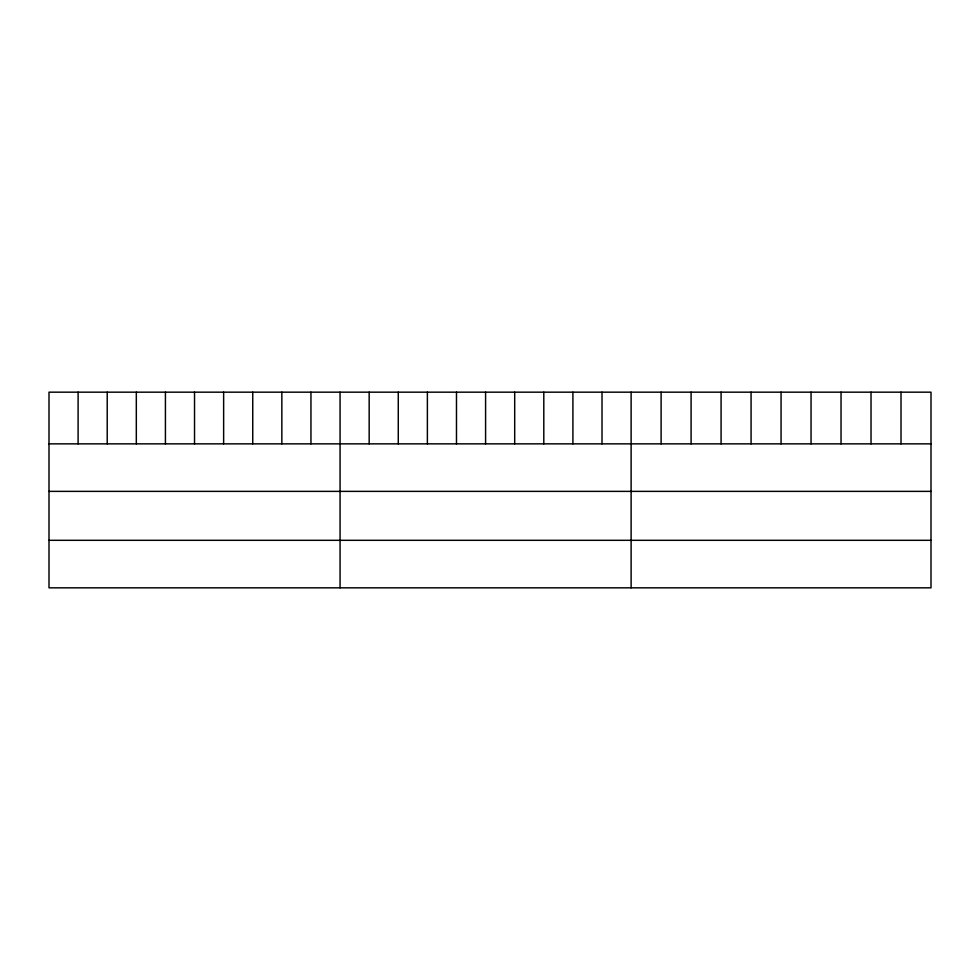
<?xml version="1.0" encoding="UTF-8"?>
<svg xmlns="http://www.w3.org/2000/svg" width="980" height="980" viewBox="0 0 980 980"><rect width="100%" height="100%" fill="white"/><g stroke="black" fill="none" stroke-linecap="round" stroke-linejoin="round"><path stroke-width="1.47" d="M931 443.854L931 587.829L49 587.829L49 392.172L931 392.172L931 443.854L49 443.854M49 491.372L931 491.372M49 540.311L931 540.311M901.012 392.172L901.012 443.854M871.024 392.172L871.024 443.854M841.036 392.172L841.036 443.854M811.048 392.172L811.048 443.854M781.06 392.172L781.06 443.854M751.072 392.172L751.072 443.854M721.084 392.172L721.084 443.854M691.096 392.172L691.096 443.854M661.108 392.172L661.108 443.854M631.12 392.172L631.12 587.829M602.014 392.172L602.014 443.854M572.908 392.172L572.908 443.854M543.802 392.172L543.802 443.854M514.696 392.172L514.696 443.854M485.59 392.172L485.59 443.854M456.484 392.172L456.484 443.854M427.378 392.172L427.378 443.854M398.272 392.172L398.272 443.854M369.166 392.172L369.166 443.854M340.06 392.172L340.06 587.829M310.954 392.172L310.954 443.854M281.848 392.172L281.848 443.854M252.742 392.172L252.742 443.854M223.636 392.172L223.636 443.854M194.53 392.172L194.53 443.854M165.424 392.172L165.424 443.854M136.318 392.172L136.318 443.854M107.212 392.172L107.212 443.854M78.106 392.172L78.106 443.854"/></g></svg>
